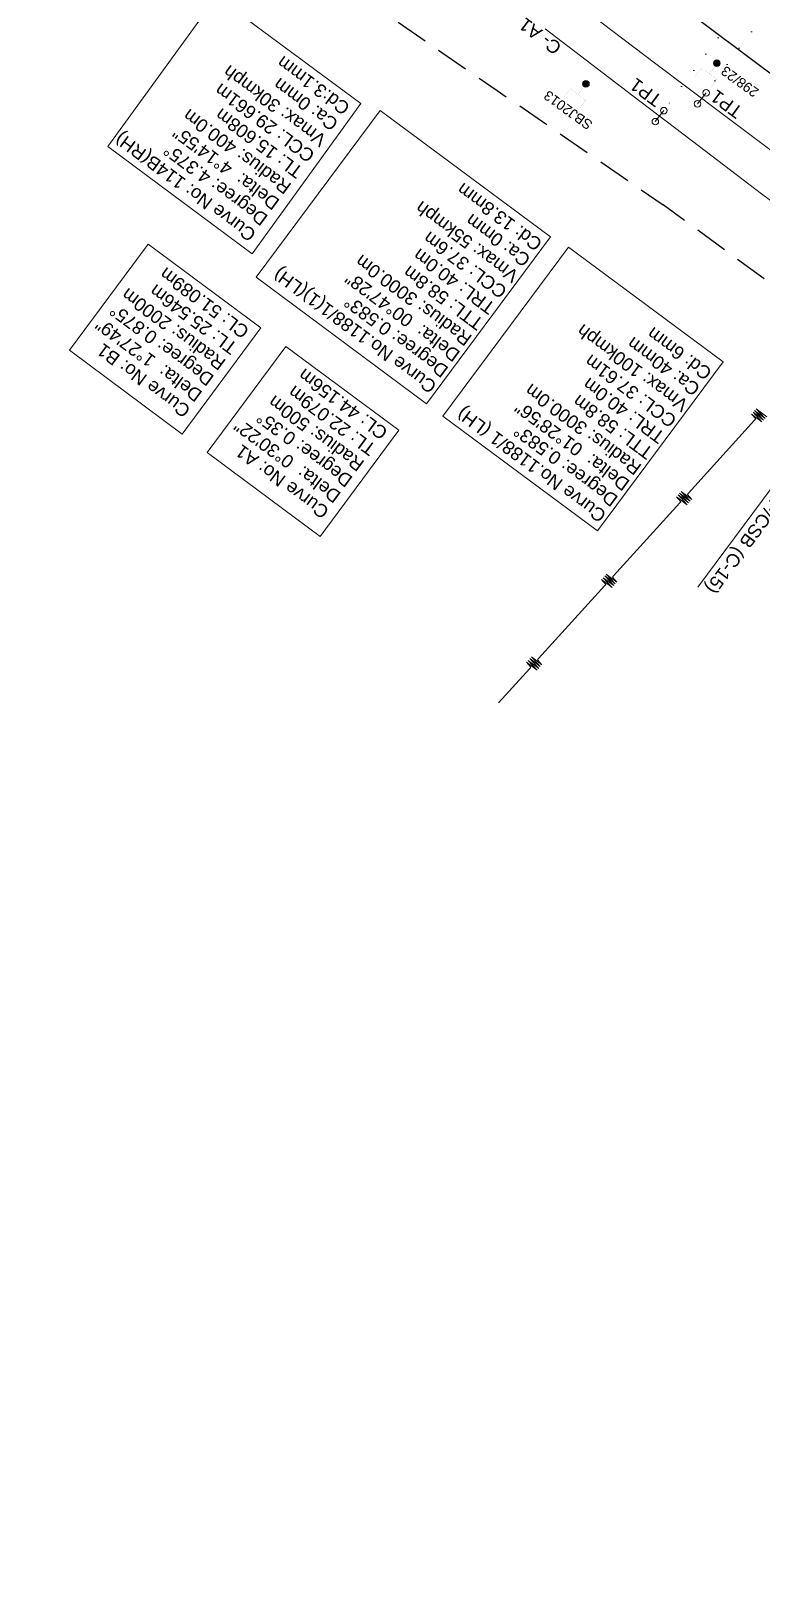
# Model space of a CAD drawing. Header units: metres. Extents: x 643874 to 646664, y 3378445 to 3380508.
# Drawn here: x 645748.1 to 645859.4, y 3378788.4 to 3379023.7 of the extents above; entities that cross this region are included whole.
import ezdxf
from ezdxf.enums import TextEntityAlignment as Align

# ---------------------------------------------------------------- set-up
doc = ezdxf.new("R2010")
doc.units = ezdxf.units.M
doc.header["$MEASUREMENT"] = 0
for name, pattern in [('ACAD_ISO07W100', [3, 0, -3]), ('CENTER', [2, 1.25, -0.25, 0.25, -0.25]), ('DASHED2', [0.375, 0.25, -0.125])]:
    doc.linetypes.add(name, pattern=pattern)
for name, color, linetype, lineweight in [('DOTED LINE', 7, 'ACAD_ISO07W100', 18), ('EXG. TP1-2', 7, 'Continuous', 13), ('Existing IR Track', 143, 'Continuous', 0), ('Existing Railway Boundary', 36, 'CENTER', 0), ('HT_PWR_LINE', 134, 'POWER', 0), ('OHE MAST', 7, 'Continuous', 0), ('Proposed Curve_Details', 10, 'Continuous', 0), ("SARAI BANJARA STN SRJ's", 251, 'Continuous', 0)]:
    doc.layers.add(name, color=color, linetype=linetype, lineweight=lineweight)
doc.styles.add('ARIAL', font='arial.ttf')
doc.styles.add('Style-Arial', font='arial.ttf')
doc.linetypes.add('POWER', pattern='A,10,-0.2,[131,ltypeshp.shx,S=0.4,R=0,X=-0.2,Y=0],-0.2,[131,ltypeshp.shx,S=0.4,R=180,X=1.2,Y=0],-1.4,[131,ltypeshp.shx,S=0.4,R=0,X=-0.2,Y=0],-0.2,[131,ltypeshp.shx,S=0.4,R=180,X=1.2,Y=0],-1.4,[131,ltypeshp.shx,S=0.4,R=0,X=-0.2,Y=0],-0.2,[131,ltypeshp.shx,S=0.4,R=180,X=1.2,Y=0],-1.2', length=14.8)

# ---------------------------------------------------------------- blocks, each defined once
blk = doc.blocks.new('OHE MAST')
h = blk.add_hatch(color=256)
edge = h.paths.add_edge_path()
edge.add_arc((0, 0), 0.514, 0, 360)
at = {"const_width": 0.01, "flags": 128}
for points in [[(1.5, 3.5), (1.5, 2), (-1.5, 2), (-1.5, 3.5)], [(0, 2), (0, 0)]]:
    blk.add_lwpolyline(points, dxfattribs=at)
blk.add_circle((0, 0), 0.514)

msp = doc.modelspace()

# ---------------------------------------------------------------- linework, layer by layer
at = {"layer": 'DOTED LINE', "linetype": 'ACAD_ISO07W100', "lineweight": 18}
for p, q in [((645932.4323, 3379129.6104), (645843.9279, 3379010.7411)), ((645935.6738, 3379128.0206), (645850.3665, 3379013.4455))]:
    msp.add_line(p, q, dxfattribs=at)
at = {"layer": 'EXG. TP1-2', "linetype": 'Continuous', "lineweight": 13}
for p, q in [((645851.0184, 3379014.282), (645849.7146, 3379012.6089)), ((645844.5798, 3379011.5777), (645843.276, 3379009.9046))]:
    msp.add_line(p, q, dxfattribs=at)
for centre in [(645851.0184, 3379014.282), (645844.5798, 3379011.5777), (645849.7146, 3379012.6089), (645843.276, 3379009.9046)]:
    msp.add_circle(centre, 0.5, dxfattribs=at)
at = {"layer": 'Existing IR Track', "color": 0, "lineweight": 20, "flags": 128}
for points in [[(645893.4542, 3378980.9649), (645893.3263, 3378981.0614), (645879.8197, 3378991.2563), (645863.5393, 3379003.5462), (645853.625, 3379010.9966), (645843.3434, 3379018.7234), (645830.1569, 3379028.7782)], [(645826.4845, 3379024.0466), (645839.8635, 3379013.8342), (645850.0051, 3379006.1162), (645859.46, 3378998.9208), (645876.3133, 3378986.46), (645890.1967, 3378976.9152), (645890.3539, 3378976.8072)]]:
    msp.add_lwpolyline(points, dxfattribs=at)
at = {"layer": 'Existing IR Track', "color": 7, "lineweight": 25, "flags": 128}
msp.add_lwpolyline([(646079.4971, 3378849.1892), (646063.1191, 3378861.5605), (646046.8267, 3378873.9335), (646032.5514, 3378884.9404), (646011.8763, 3378901.1565), (645991.3377, 3378917.2656), (645975.0497, 3378930.1109), (645958.8382, 3378942.8955), (645939.4618, 3378957.8619), (645920.0705, 3378972.8389), (645913.0265, 3378978.234), (645899.0278, 3378988.7485), (645885.0578, 3378999.2409), (645869.1566, 3379011.0381), (645859.1684, 3379018.4627), (645849.2348, 3379025.8468)], dxfattribs=at)
at = {"layer": 'Existing Railway Boundary', "color": 32, "linetype": 'DASHED2', "lineweight": 25, "ltscale": 20, "flags": 128}
for points in [[(645606.3456, 3379161.062), (645612.6474, 3379156.6995), (645629.8044, 3379144.8812), (645660.447, 3379123.8185), (645677.2198, 3379112.3051), (645700.9584, 3379095.9952), (645724.6888, 3379079.6908), (645740.8782, 3379068.5432), (645757.092, 3379057.3789), (645769.9294, 3379048.5094), (645782.8351, 3379039.5926), (645798.2082, 3379029.0749), (645808.7357, 3379021.836), (645819.2063, 3379014.6363), (645833.4016, 3379004.8563), (645844.461, 3378997.23), (645844.461, 3378997.23)], [(646588.1154, 3378444.7903), (646567.005, 3378462.112), (646508.624, 3378505.748), (646429.651, 3378563.418), (646396.278, 3378587.827), (646351.975, 3378624.279), (646250.443, 3378698.374), (646079.983, 3378824.799), (646056.47, 3378841.774), (646023.57, 3378867.213), (646021.684, 3378868.432), (645994.578, 3378887.898), (645990.594, 3378890.304), (645955.823, 3378914.816), (645918.998, 3378942.687), (645844.461, 3378997.23)]]:
    msp.add_lwpolyline(points, dxfattribs=at)
at = {"layer": 'HT_PWR_LINE', "color": 7, "linetype": 'Continuous', "lineweight": 18, "flags": 128}
msp.add_lwpolyline([(645860.2448, 3378964.9586), (645858.6391, 3378966.171), (645860.0031, 3378964.6918), (645858.3973, 3378965.9042), (645859.7613, 3378964.4251), (645858.1555, 3378965.6375), (645859.5195, 3378964.1583), (645857.9138, 3378965.3707), (645858.5817, 3378964.6169), (645858.4084, 3378964.4231), (645848.3352, 3378953.3088), (645848.1606, 3378953.1162), (645848.8286, 3378952.3624), (645847.2228, 3378953.5748), (645848.5868, 3378952.0956), (645846.9811, 3378953.308), (645848.3451, 3378951.8289), (645846.7393, 3378953.0413), (645848.1033, 3378951.5621), (645846.4975, 3378952.7745), (645847.1655, 3378952.0207), (645846.9922, 3378951.8269), (645836.919, 3378940.7126), (645836.7444, 3378940.52), (645837.4123, 3378939.7662), (645835.8066, 3378940.9786), (645837.1706, 3378939.4994), (645835.5648, 3378940.7118), (645836.9288, 3378939.2327), (645835.3231, 3378940.4451), (645836.6871, 3378938.9659), (645835.0813, 3378940.1783), (645835.7492, 3378939.4245), (645835.5759, 3378939.2307), (645825.5028, 3378928.1164), (645825.3282, 3378927.9238), (645825.9961, 3378927.17), (645824.3903, 3378928.3824), (645825.7543, 3378926.9032), (645824.1486, 3378928.1156), (645825.5126, 3378926.6365), (645823.9068, 3378927.8489), (645825.2708, 3378926.3697), (645823.6651, 3378927.5821), (645824.333, 3378926.8283), (645824.1597, 3378926.6345), (645819.3896, 3378921.3714)], dxfattribs=at)
at = {"layer": 'Proposed Curve_Details', "color": 7}
msp.add_lwpolyline([(645798.4189, 3379012.6776), (645781.8513, 3378989.7831), (645759.8592, 3379006.0952), (645776.4267, 3379028.9896)], close=True, dxfattribs=at)
at = {"layer": 'Proposed Curve_Details'}
for points in [[(645808.428, 3378966.9156), (645782.4692, 3378986.1918), (645801.3371, 3379011.6219), (645827.2959, 3378992.3456)], [(645853.588, 3378973.3358), (645830.0346, 3378990.8113), (645810.9286, 3378965.0603), (645834.482, 3378947.5848)]]:
    msp.add_lwpolyline(points, close=True, dxfattribs=at)
at = {"layer": 'Proposed Curve_Details', "color": 0}
for points in [[(645783.1978, 3378978.4766), (645765.996, 3378991.2395), (645754.0058, 3378975.0792), (645771.2076, 3378962.3163)], [(645804.1884, 3378962.9026), (645786.9866, 3378975.6655), (645774.9964, 3378959.5052), (645792.1982, 3378946.7423)]]:
    msp.add_lwpolyline(points, close=True, dxfattribs=at)
at = {"layer": "SARAI BANJARA STN SRJ's", "color": 0, "lineweight": 20, "flags": 128}
msp.add_lwpolyline([(645849.7341, 3378939.01), (645873.5769, 3378971.0487)], dxfattribs=at)

# ---------------------------------------------------------------- block references
at = {"layer": 'OHE MAST', "lineweight": 13, "rotation": 143.3908318566117}
for p in [(645852.652, 3379018.804), (645832.699, 3379015.657)]:
    msp.add_blockref('OHE MAST', p, dxfattribs=at)

# ---------------------------------------------------------------- texts
at = {"layer": 'EXG. TP1-2', "lineweight": 13, "style": 'ARIAL'}
for p in [(645844.4732, 3379013.6361), (645856.7681, 3379011.8592)]:
    msp.add_text('TP1', height=2, rotation=143.603357, dxfattribs=at).set_placement(p)
at = {"layer": 'OHE MAST', "style": 'ARIAL'}
for s, p in [('298/23', (645853.9939, 3379018.4857)), ('SBJ2013', (645826.9885, 3379014.7535))]:
    msp.add_text(s, height=1.5, rotation=144, dxfattribs=at).set_placement(p, align=Align.RIGHT)
at = {"layer": 'Proposed Curve_Details', "color": 18, "true_color": 0x000000, "style": 'Style-Arial'}
msp.add_text('C- A1', height=2, rotation=142.561866, dxfattribs=at).set_placement((645829.1672, 3379021.5294))
at = {"layer": 'Proposed Curve_Details', "color": 0, "lineweight": 0, "char_height": 2, "attachment_point": 7, "rotation": 143.426366, "line_spacing_factor": 0.9, "style": 'ARIAL'}
for s, insert in [('Curve No: 114B(RH)\\PDegree: 4.375%%D\\PDelta:  4%%D14\'55"\\PRadius: 400.0m\\PTL: 15.608m\\PCCL: 29.661m\\PVmax: 30kmph\\PCa: 0mm\\PCd:3.1mm', (645796.9501, 3379012.3875)), ('Curve No: B1\\PDelta:  1%%D27\'49"\\PDegree: 0.875%%D\\PRadius: 2000m\\PTL: 25.546m \\PCL: 51.089m', (645781.5915, 3378978.3383)), ('Curve No: A1\\PDelta:  0%%D30\'22"\\PDegree: 0.35%%D\\PRadius: 500m\\PTL: 22.079m \\PCL: 44.156m', (645802.7055, 3378962.9305))]:
    msp.add_mtext(s, dxfattribs=dict(at, insert=insert))
at = {"layer": 'Proposed Curve_Details', "color": 1, "lineweight": 0, "char_height": 2, "attachment_point": 7, "rotation": 143.426366, "line_spacing_factor": 0.9, "style": 'ARIAL'}
for s, insert in [('\\A1;Curve No.1188/1(1)(LH)\\PDegree: 0.583%%D\\PDelta:  00%%D47\'28"\\PRadius: 3000.0m\\PTTL: 58.8m\\PTRL: 40.0m \\PCCL: 37.6m\\PVmax: 55kmph\\PCa: 0mm\\PCd: 13.8mm', (645826.2394, 3378991.6737)), ('Curve No.1188/1 (LH)\\PDegree: 0.583%%D\\PDelta:  01%%D28\'56"\\PRadius: 3000.0m\\PTTL: 58.8m\\PTRL: 40.0m\\PCCL: 37.61m\\PVmax: 100kmph\\PCa: 40mm\\PCd: 6mm', (645852.0803, 3378972.0111))]:
    msp.add_mtext(s, dxfattribs=dict(at, insert=insert))
at = {"layer": "SARAI BANJARA STN SRJ's", "color": 0, "lineweight": 13, "insert": (645874.2861, 3378969.4253), "char_height": 2, "width": 52.692121, "attachment_point": 4, "rotation": 233.426366, "line_spacing_factor": 0.648, "style": 'Style-Arial'}
msp.add_mtext('\\A1;\\pxsm1;TP2 CH: 527.4m F/CSB (C-15)', dxfattribs=at)

doc.saveas('drawing.dxf')
